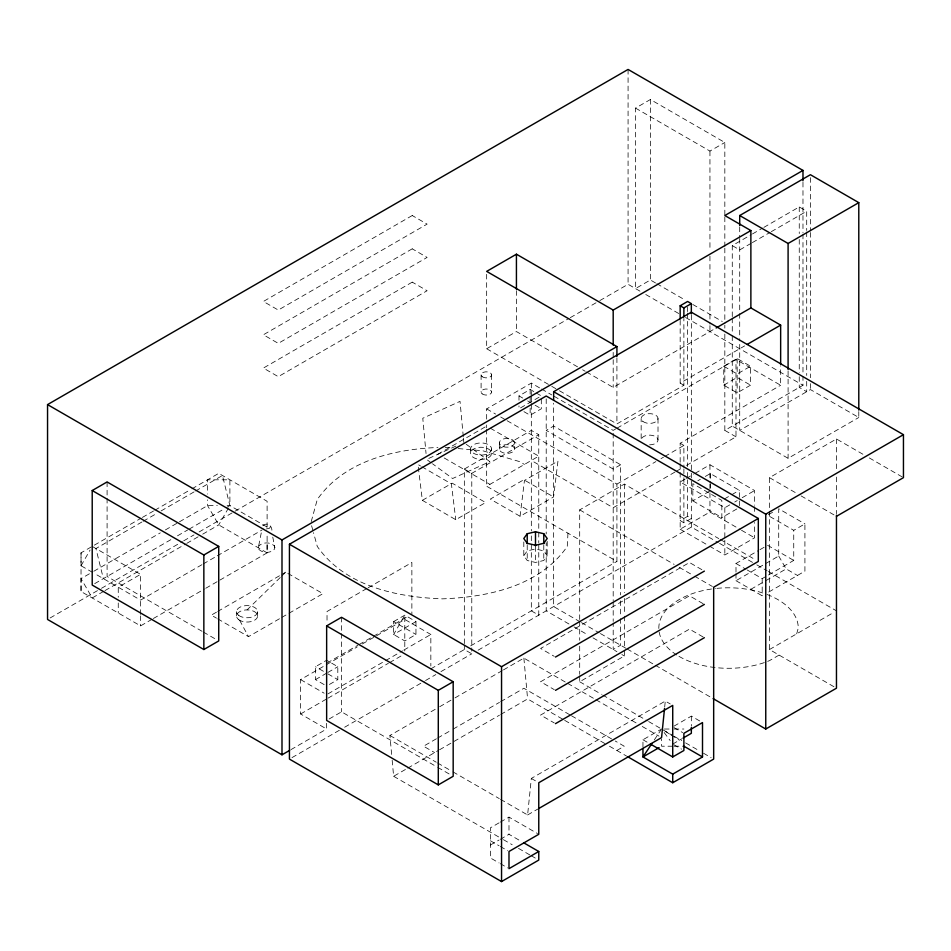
<?xml version="1.0" encoding="UTF-8"?>
<svg xmlns="http://www.w3.org/2000/svg" width="951" height="951" viewBox="0 0 951 951"><rect width="100%" height="100%" fill="white"/><g stroke="black" fill="none" stroke-linecap="round" stroke-linejoin="round"><path stroke-width="0.71" stroke-dasharray="4.75 3.57" d="M152.089 619.256L140.582 625.889L81.037 591.522L81.037 578.624L92.544 571.991M92.592 572.407L81.037 565.738L81.037 552.84L141.105 518.164M267.112 549.987L267.112 541.392M567.961 533.178L567.271 546.421C539.562 586.315 487.946 597.18 442.274 598.857C396.591 597.18 344.975 586.315 317.277 546.421L313.497 532.631M500.571 799.363L527.603 814.959L531.324 778.441L665.284 701.089L670.253 703.954M664.69 706.938L665.284 701.089M520.078 516.286L524.453 480.457L557.952 461.128L553.577 496.945L520.078 516.286L490.312 499.097L523.799 479.756L553.577 496.945M272.771 537.125L274.839 547.645L274.209 549.476C270.239 553.375 262.928 553.327 258.957 549.476L258.327 547.645L261.477 531.716M311.227 521.6L317.277 499.525C344.048 461.045 393.536 449.169 437.924 447.493M796.688 633.83L798.269 628.04A69.72 40.251 0 0 0 765.674 593.971M258.327 547.645L258.957 545.826C262.904 541.975 270.286 541.904 274.209 545.826L274.839 547.645M81.037 565.738L90.107 550.023M228.502 508L218.73 524.916L202.111 534.51M654.288 739.949L660.755 730.237M523.799 555.693L527.223 550.914L535.496 548.941L543.782 550.914L547.205 555.693L543.782 560.484L535.496 562.457L527.223 560.484L523.799 555.693L523.799 541.381M247.07 609.9L280.486 577.281M281.532 576.258L285.716 572.181L322.924 593.662L281.865 617.377M262.773 525.689C267.231 521.552 273.044 526.343 271.736 531.859M655.536 282.958L650.401 279.986L635.518 288.581L635.518 108.105L650.401 99.51L724.828 142.484L724.828 216.448M635.518 108.105L709.945 151.078L724.828 142.484M142.388 517.427L153.551 510.984M154.823 510.247L190.616 489.587M191.888 488.85L218.73 473.348L267.112 501.284L267.112 527.068L263.272 529.279M141.937 521.98L95.932 548.549L103.374 578.624M143.209 521.243L156 513.873M161.111 510.913L194.337 491.738M195.609 491.001L222.451 475.5L229.892 505.575L267.112 527.068M93.816 571.254L160.279 532.881M165.391 529.933L178.17 522.551M179.454 521.814L207.568 505.575L217.339 505.575M486.662 274.316L486.662 348.744L516.429 331.554L577.542 366.836M94.684 583.641L172.381 538.789M177.492 535.829L187.716 529.933M188.999 529.196L224.781 508.535M226.065 507.798L229.892 505.575L229.892 479.803L207.568 479.803L207.568 494.116M50.118 617.972L100.212 589.049M101.495 588.3L182.402 541.595M183.686 540.846L193.968 534.914M199.104 531.954L233.78 511.935M235.063 511.186L568.995 318.395M570.279 317.658L598.536 301.336M599.819 300.599L628.076 284.29L640.653 291.553M103.707 591.32L92.211 597.965L81.037 578.624M104.99 590.583L185.504 544.103M186.776 543.366L200.839 535.247M140.582 614.441L140.582 574.333L118.257 587.219L118.257 597.252M732.27 316.624L732.27 245.608L751.231 234.671M752.491 233.934L762.607 228.097M763.867 227.372L799.256 206.938L806.698 211.241L806.698 230.463M751.088 243.337L739.712 249.911L732.27 245.608M752.348 242.612L770.048 232.401M771.309 231.664L806.698 211.241M201.933 564.692L140.582 600.117L93.876 573.144M203.205 563.955L215.984 556.585M217.268 555.836L262 530.016M486.662 419.118L486.662 408.894L531.324 383.11L540.275 388.281M518.984 400.205L518.984 395.913L530.147 389.458L535.116 392.323M153.361 618.519L204.489 589.002M205.761 588.265L218.54 580.883M219.824 580.146L267.112 552.852L267.112 534.224M437.817 454.281L486.662 426.084M523.942 411.664L530.147 415.242L541.309 408.799L541.309 397.34M216.424 612.194L211.288 615.154L216.424 618.114M217.708 611.445L280.581 575.141M281.865 574.404L285.716 572.181M464.338 643.613L464.338 469.057L531.324 430.375L538.765 434.678L538.765 530.836M586.458 371.972L613.193 387.414L714.902 328.689M464.338 469.057L471.779 473.348L538.765 434.678M507.097 420.699L616.914 484.095L616.914 561.435L486.662 486.246L538.765 456.159L489.206 427.558M680.167 320.368L680.167 383.11L744.621 345.902M217.708 618.851L248.496 636.635L280.581 618.114M559.45 390.766L616.914 423.932L683.888 385.262L683.876 318.419M723.759 366.254L737.156 358.527L750.553 366.254L750.553 385.167L737.156 392.894L723.759 385.167L723.759 366.254L737.156 373.993L750.553 366.254M615.749 428.901L613.193 430.387L553.066 395.675M617.021 428.164L735.991 359.478L780.652 385.262L780.652 366.194M366.872 588.491L327.025 611.493L327.025 623.285M368.156 587.754L411.866 562.516L411.866 614.073M723.759 385.167L737.156 377.428L750.553 385.167M620.634 464.754L613.193 469.057L546.207 430.375L553.648 426.084L620.634 464.754L620.634 594.934M680.167 462.245L680.167 443.273L780.652 385.262M616.914 484.095L655.869 461.604M660.969 458.655L663.513 457.181M664.785 456.456L683.888 445.425L683.888 467.428M579.694 619.517L579.694 509.879L624.355 484.095L718.766 538.599M324.172 684.625L315.482 679.608L315.482 666.71L326.645 660.267L337.807 666.71L337.807 679.608L327.893 685.338M393.631 621.597L404.793 615.154L415.956 621.597L415.956 634.483L404.793 640.938L393.631 634.483L393.631 621.597L415.956 634.483M724.828 334.074L724.828 430.387L802.977 385.262L802.977 376.37M327.025 663.061L357.873 645.253M359.157 644.505L372.019 637.087M373.303 636.338L409.299 615.559M326.645 723.295L326.645 729.025L300.599 713.987L300.599 679.608L357.196 646.93M362.343 643.958L375.205 636.528M376.501 635.791L404.793 619.446L430.839 634.483L430.839 665.997M858.789 411.569L858.789 417.489L810.418 389.565L739.712 430.387L739.712 338.663M315.482 679.608L326.645 673.165L315.482 666.71M327.893 672.44L337.807 666.71M415.956 621.597L393.631 634.483L404.793 615.154L404.793 650.96M674.937 472.076L613.193 507.727L531.324 460.462M676.22 471.339L681.368 468.368M686.515 465.396L735.991 436.83L735.991 359.478M685.136 479.078L680.167 481.943L724.828 507.727L729.786 504.862M686.372 478.365L693.814 474.074M695.062 473.348L709.945 464.754L754.595 490.538L754.595 505.278M327.929 693.897L402.546 650.829M403.83 650.08L430.839 634.483M697.82 480.778L700.316 479.34M705.321 476.451L710.314 473.562L739.343 490.324L739.343 507.513M300.599 713.987L326.74 698.89M327.988 698.165L388.365 663.311M389.625 662.585L402.261 655.287M736.847 508.951L721.845 517.606L721.845 500.428L692.827 483.667L692.827 500.856L710.314 490.752L710.314 483.595M329.129 718.992L341.528 711.835L436.485 766.661M687.609 516.322L680.167 520.625L683.888 522.765L691.341 518.473L687.609 516.322L687.609 479.78M732.27 335.846L732.27 426.084L788.094 458.311L858.789 417.489M724.353 498.978L730.594 495.376M731.842 494.651L739.343 490.324M290.923 749.65L326.645 729.025M430.839 668.862L464.338 649.533L471.779 653.824L471.779 647.904M470.65 645.884L616.914 561.435M680.167 472.457L680.167 529.208L709.945 512.03L740.27 529.529M833.944 686.741L769.478 649.533L769.478 477.652L836.464 438.97L864.269 455.03M292.005 757.614L339.519 730.19M344.654 727.218L424.265 681.261M425.549 680.512L435.82 674.58M440.955 671.62L471.779 653.824M478.103 650.175L691.341 527.068L718.302 542.641M734.754 501.997L737.227 500.571M742.196 497.706L754.595 490.538M772.509 512.339L767.552 515.204L793.74 530.325L804.915 523.882L804.915 571.147L765.959 593.638M391.634 754.416L389.91 735.468L438.399 707.473M439.671 706.736L453.698 698.64M454.982 697.903L502.187 670.645M503.459 669.908L523.882 658.116L566.344 682.64M709.517 546.159L724.828 554.992L754.595 537.802L754.595 522.468M735.991 572.098L735.991 563.503L758.708 550.379M759.98 549.654L766.28 546.017M436.39 738.784L423.528 746.214L434.631 752.621M437.674 738.035L451.832 729.869M453.116 729.12L499.43 702.385M500.713 701.636L523.882 688.274L570.196 715.009M392.169 760.253L393.631 776.289L406.446 768.895M407.729 768.146L438.328 750.482M439.564 749.768L499.453 715.188M500.737 714.451L527.603 698.937L563.42 719.622M735.991 573.524L735.991 580.692L778.714 556.026L778.714 508.761L804.915 523.882M579.694 675.828L579.694 681.76L624.355 655.976L624.355 650.08M747.224 569.982L762.191 578.624L767.243 575.712M768.503 574.986L793.74 560.412L793.74 530.325M750.874 589.287L764.735 581.287M765.995 580.55L786.156 568.912L797.473 575.45M735.991 580.692L762.191 595.813L764.711 594.363M769.478 649.533L833.968 612.301M779.107 655.084L769.525 660.612A69.72 40.251 0 0 1 765.674 662.11M616.854 750.47L624.225 746.214L615.226 741.007M499.073 822.841L490.383 827.845L490.383 857.933L499.073 862.937M500.309 822.128L508.987 817.111L537.517 833.575M642.959 746.927L642.959 739.759L661.563 729.025L669.896 734.231M673.974 726.16L691.341 716.127L701.256 721.857M527.603 814.959L537.802 809.063M490.383 845.035L499.073 840.03M500.309 839.305L508.987 834.3L521.398 841.457M672.726 744.062L681.808 738.82M422.351 500.321L452.189 483.167L485.604 502.544L455.767 519.698L422.351 500.321L417.965 464.492L420.544 465.99M455.862 446.138L426.595 459.404L431.326 462.887M266.387 528.958L269.608 528.185L270.595 526.26M227.099 505.575L229.892 505.575M664.357 729.025L672.726 729.025M674.128 729.025L683.888 729.025M672.726 746.214L661.563 746.214L661.563 739.046M674.128 746.214L683.888 746.214M445.175 447.362L452.426 448.028M458.227 448.551L482.882 450.81L519.519 461.592L524.441 464.433M656.82 283.695L685.053 299.993M692.744 304.439L722.261 321.474M645.777 294.513L679.145 313.771M685.564 317.479L802.977 385.262M869.321 457.942L902.19 476.915M680.167 383.11L683.888 385.262M724.828 430.387L735.991 436.83M582.63 369.773L585.186 371.247M769.478 477.652L796.023 492.975M801.075 495.887L833.944 514.86M680.167 443.273L683.888 445.425M486.662 348.744L550.51 385.595M551.782 386.344L558.166 390.029M541.559 389.018L551.782 394.938M536.352 393.048L541.309 395.913L518.984 408.799L518.984 405.934M518.984 395.913L522.705 398.053M527.674 400.918L533.868 404.508M535.116 405.221L541.309 408.799M692.827 500.856L721.845 517.606M741.507 530.254L754.595 537.802M767.552 545.28L793.74 560.412M720.038 539.336L755.772 559.961M486.662 408.894L495.602 414.054M500.713 417.002L505.813 419.962M719.586 543.378L755.558 564.145M756.841 564.882L767.112 570.814M768.396 571.551L836.464 610.851M680.167 529.208L708.245 545.422M735.991 563.503L745.976 569.269M701.874 569.673L689.475 562.516L540.62 648.451L554.267 656.333M579.694 509.879L674.116 564.383M679.216 567.331L693.255 575.438M694.527 576.175L712.382 586.482M703.122 603.695L689.475 595.813L540.62 681.748L554.267 689.63M444.176 457.954L489.92 484.368M703.122 636.992L689.475 629.11L540.62 715.057L554.267 722.938M580.193 621.883L553.648 606.56L553.648 403.165M581.453 622.608L599.142 632.831M600.414 633.556L625.77 648.202M627.054 648.939L654.026 664.511M655.31 665.248L711.823 697.879M568.96 623.987L546.207 610.851L546.207 542.807M574.012 626.911L587.908 634.935M592.972 637.848L616.914 651.673M621.871 654.538L624.355 655.976M673.974 727.586L682.652 732.603M579.694 681.76L601.436 694.301M602.72 695.05L647.381 720.834M648.653 721.559L672.844 735.527M674.116 736.264L681.76 740.674M685.6 742.897L699.686 751.028M703.502 753.228L711.122 757.638M567.628 683.377L594.648 698.985M595.932 699.722L637.111 723.497M642.258 726.469L658.995 736.133M673.772 744.669L681.57 749.162M642.959 739.759L647.916 742.624M571.48 715.758L613.942 740.27M564.692 720.359L606.904 744.728M609.472 746.214L626.685 756.152M267.112 552.852L218.73 524.916L207.568 505.575L207.568 499.846M531.324 778.441L537.517 782.019M327.893 673.879L337.807 679.608M92.211 546.397L140.582 574.333M300.599 679.608L324.172 693.208M389.91 735.468L436.236 762.215M437.519 762.952L451.677 771.13M452.961 771.867L499.287 798.614M202.052 631.298L107.094 576.484L107.094 498.193M203.336 632.046L216.162 639.452M437.769 767.398L450.608 774.803M393.631 776.289L502.128 838.937M503.388 839.65L512.173 844.726M518.509 848.387L529.897 854.961M531.169 855.698L536.233 858.622M490.383 840.743L499.073 845.76M500.309 846.473L507.751 850.765M500.309 863.663L507.751 867.954M421.828 466.727L451.392 483.869L455.767 519.698M671.097 734.98L679.43 740.199M466.204 444.248L489.848 461.627L452.605 478.519L432.503 463.755M664.143 732.496L670.158 740.591M778.714 556.026L786.156 568.912M239.628 620.278L248.496 636.635M649.581 444.854A8.416 4.862 0 0 0 658.009 439.992L657.367 438.138A8.416 4.862 0 0 0 647.94 435.225A8.416 4.862 0 0 0 641.164 439.992L641.164 418.511M311.595 525.737L313.117 531.252M463.292 436.64L460.022 401.358L422.779 418.262L426.048 453.532M463.422 438.102L463.838 442.512M523.882 658.116L527.603 698.937M836.464 438.97L836.464 471.209M836.464 477.069L836.464 513.706M810.418 177.671L810.418 231.022M810.418 232.496L810.418 377.713M810.418 383.633L810.418 389.565M806.698 231.949L806.698 375.443M806.698 381.351L806.698 391.717L799.256 387.414L799.256 374.1M802.977 182.271L802.977 232.65M802.977 234.124L802.977 374.896M799.256 206.938L799.256 233.566M799.256 239.486L799.256 372.626M788.094 370.89L788.094 458.311M762.191 578.624L762.191 595.813M754.595 506.705L754.595 513.813M739.712 226.992L739.712 237.013M739.712 238.451L739.712 312.035M739.712 313.521L739.712 337.189M737.156 358.527L737.156 392.894M732.27 318.098L732.27 334.372M724.828 217.018L724.828 246.654M724.828 248.128L724.828 323.697M724.828 325.183L724.828 328.143M724.828 507.727L724.828 538.741M724.828 540.227L724.828 554.992M710.314 473.562L710.314 482.157M709.945 151.078L709.945 250.196M709.945 256.104L709.945 324.16M709.945 325.634L709.945 331.554M709.945 464.754L709.945 482.478M709.945 483.964L709.945 491.346M709.945 492.82L709.945 512.03M691.341 315.173L691.341 479.649M691.341 481.135L691.341 527.068M691.341 716.127L691.341 726.16M687.609 307.197L687.609 311.583M687.609 313.045L687.609 466.632M687.609 472.481L687.609 478.317M683.888 468.891L683.888 476.225M683.888 477.699L683.888 522.765M680.167 463.708L680.167 471.007M658.009 418.511L658.009 439.992M650.401 99.51L650.401 279.986M628.076 69.435L628.076 284.29M624.355 484.095L624.355 592.58M624.355 598.476L624.355 614.691M624.355 616.165L624.355 648.606M620.634 600.854L620.634 617.128M620.634 618.602L620.634 645.23L613.193 649.533L613.193 622.905M616.914 357.861L616.914 423.932M613.193 352.393L613.193 358.23M613.193 359.68L613.193 387.414M613.193 433.299L613.193 600.711M613.193 602.185L613.193 621.419M579.694 621.003L579.694 640.273M579.694 646.193L579.694 674.342M547.205 541.381L547.205 555.693M546.207 398.873L546.207 533.927M543.782 545.185L543.782 560.484M538.765 532.31L538.765 542.664M538.765 544.15L538.765 615.154L531.324 610.851L531.324 532.453M535.496 546.706L535.496 562.457M531.324 383.11L531.324 394.796M531.324 396.246L531.324 530.979M530.147 389.458L530.147 395.188M530.147 396.626L530.147 402.356M530.147 408.086L530.147 415.242M527.223 545.185L527.223 560.484M516.429 290.685L516.429 331.554M514.539 442.833A7.596 4.386 0 0 1 503.15 446.625A7.596 4.386 0 0 1 503.15 439.029A7.596 4.386 0 0 1 514.539 442.833L514.539 449.027M508.987 817.111L508.987 834.3M499.346 442.833L499.346 449.027A7.596 4.386 0 0 0 509.855 453.08L512.316 452.129A7.596 4.386 0 0 0 509.855 444.973A7.596 4.386 0 0 0 499.346 449.027M491.619 374.837L491.619 392.026M491.608 449.027A10.52 6.075 0 0 1 475.821 454.281A10.52 6.075 0 0 1 475.821 443.76A10.52 6.075 0 0 1 491.608 449.027L491.608 453.318M486.662 424.954L486.662 427.867M486.662 429.329L486.662 486.246M481.099 374.837L481.099 392.026M471.779 473.348L471.779 646.43M470.567 449.027L470.567 453.318A10.52 6.075 0 0 0 485.117 458.941A10.52 6.075 0 0 0 488.529 449.027L485.117 447.707A10.52 6.075 0 0 0 470.567 453.318M464.338 645.087L464.338 649.533M341.528 617.294L341.528 632.07M341.528 633.544L341.528 711.835M257.59 611.683L257.59 615.975M236.549 611.683L236.549 615.975M140.582 615.868L140.582 625.889M118.257 602.982L118.257 613.003M107.094 481.943L107.094 496.719M81.037 552.84L81.037 591.522M764.331 662.585A69.72 40.251 0 0 1 677.968 655.75M676.72 654.966A69.72 40.251 0 0 1 662.467 615.202A69.72 40.251 0 0 1 715.473 588.503M716.911 588.36A69.72 40.251 0 0 1 764.331 593.495M412.235 215.532L263.391 301.467L278.274 310.062L427.118 224.127L412.235 215.532M412.235 248.829L263.391 334.776L278.274 343.37L427.118 257.424L412.235 248.829M412.235 282.138L263.391 368.073L278.274 376.667L427.118 290.733L412.235 282.138M482.181 376.691A5.266 3.043 0 0 0 491.227 376.002A5.266 3.043 0 0 0 485.676 371.829A5.266 3.043 0 0 0 482.181 376.691M482.181 393.88A5.266 3.043 0 0 0 491.227 393.191A5.266 3.043 0 0 0 485.676 389.018A5.266 3.043 0 0 0 482.181 393.88M238.725 619.672A10.52 6.075 0 0 0 256.794 618.305A10.52 6.075 0 0 0 245.703 609.948A10.52 6.075 0 0 0 238.725 619.672M238.725 615.38A10.52 6.075 0 0 0 256.794 614.001A10.52 6.075 0 0 0 245.703 605.656A10.52 6.075 0 0 0 238.725 615.38M642.9 421.471A8.416 4.862 0 0 0 657.367 420.378A8.416 4.862 0 0 0 648.487 413.697A8.416 4.862 0 0 0 642.9 421.471"/><path stroke-width="1.43" d="M691.341 313.961L691.341 303.619L683.888 307.922L683.876 316.933M664.547 708.4L661.563 737.619L539.086 808.326M651.863 743.599L642.959 756.948L672.726 774.138L702.504 756.948L702.504 722.57L683.888 733.316L683.888 750.505L672.726 756.948L650.401 744.062M527.223 533.737L523.799 538.516L527.223 543.294L535.496 545.268L543.782 543.294L547.205 538.516L543.782 533.737L535.496 531.752L527.223 533.737L527.223 543.758M289.651 750.387L281.995 754.809L47.55 619.446L47.55 404.603L628.076 69.435L802.977 170.419L802.977 180.785M92.211 490.538L107.094 481.943L218.73 546.397L218.73 640.938L203.847 649.521L92.211 585.067L92.211 490.538L203.847 554.992L218.73 546.397M716.139 327.976L750.874 307.922L750.874 230.57L613.193 310.062L516.429 254.202L486.662 271.392L616.914 346.592L616.914 356.447M802.977 170.419L724.828 215.532L750.874 230.57M739.712 225.553L739.712 215.532L810.418 174.711L858.789 202.646L858.789 410.083M680.167 318.906L680.167 305.77L687.609 301.467L691.341 303.619M739.712 215.532L788.094 243.468L858.789 202.646M47.55 404.603L281.995 539.954L616.914 346.592M523.882 842.895L538.765 851.49L538.765 860.084L501.546 881.565L289.437 759.1L289.437 544.245L546.207 396.008L758.316 518.473L758.316 561.435L713.666 587.219L713.666 759.1L672.726 782.732L627.922 756.865M553.648 400.3L553.648 391.705L691.341 312.213L903.45 434.678L903.45 477.652L836.464 516.322M747.153 344.44L780.652 325.111L780.652 364.72M326.645 625.889L341.528 617.294L453.175 681.748L453.175 776.289L438.292 784.884L326.645 720.43L326.645 625.889L438.292 690.343L453.175 681.748M289.437 544.245L501.546 666.71L758.316 518.473M553.648 391.705L765.757 514.17L903.45 434.678M555.503 657.046L704.358 571.111M555.503 690.343L704.358 604.408M555.503 723.652L704.358 637.705M659.079 747.641L642.959 756.948L642.959 748.354M682.996 738.131L691.341 733.316L691.341 727.586M538.765 851.49L508.987 868.667L508.987 851.49L538.765 834.3L538.765 782.732L672.726 705.392L672.726 756.948M713.107 698.616L765.757 729.025L836.464 688.203L836.464 515.169M750.874 307.922L780.652 325.111M680.167 305.77L683.888 307.922M683.888 746.214L702.504 756.948M788.094 243.468L788.094 369.416M765.757 514.17L765.757 729.025M672.726 774.138L672.726 782.732M613.193 310.062L613.193 345.094M543.782 533.737L543.782 543.758M535.496 531.752L535.496 546.076M516.429 254.202L516.429 289.235M501.546 666.71L501.546 881.565M438.292 690.343L438.292 784.884M281.995 539.954L281.995 754.809M203.847 554.992L203.847 649.521"/></g></svg>
